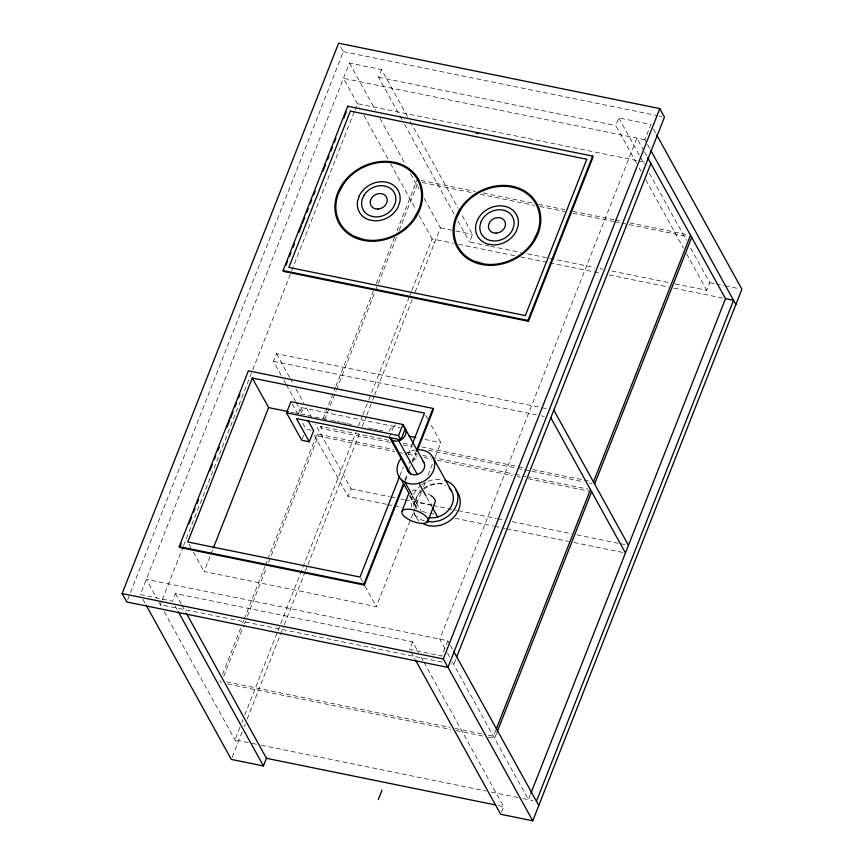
<?xml version="1.0" encoding="UTF-8"?>
<svg xmlns="http://www.w3.org/2000/svg" width="864" height="864" viewBox="0 0 864 864"><rect width="100%" height="100%" fill="white"/><g stroke="black" fill="none" stroke-linecap="round" stroke-linejoin="round"><path stroke-width="0.65" stroke-dasharray="4.32 3.24" d="M127.764 599.486L343.3 51.646L339.8 45.317M407.57 116.672L381.586 69.584L349.466 63.05L140.335 594.616L172.454 601.16L175.457 593.514L412.679 641.822L418.522 652.417M161.827 600.912L160.337 604.681L443.189 662.288M162.313 599.659L183.071 546.923M183.557 545.67L291.254 271.944M291.74 270.68L354.478 111.218M354.974 109.966L357.448 103.68L644.263 162.097M401.965 119.599L378.572 77.231L381.586 69.584M281.243 375.386L273.445 361.271L276.458 353.635L540.616 407.43M421.135 492.739L376.326 606.625L204.098 571.547L210.503 555.282M210.989 554.029L212.965 549.018M298.382 413.618L300.802 407.452L400.064 427.669M302.173 439.009L303.631 435.316M222.534 674.341L240.754 628.009M242.73 622.998L243.713 620.492M244.21 619.24L264.902 566.654M265.388 565.402L267.365 560.39M267.851 559.138L317.12 433.922L393.703 449.518M323.082 418.77L335.394 387.461M335.891 386.208L373.324 291.049M376.283 283.532L394.513 237.2M396.976 230.947L417.172 179.604M223.7 676.447L243.896 625.115M244.393 623.862L245.376 621.356M247.342 616.345L266.555 567.508M268.531 562.507L318.287 436.039L317.12 433.922M389.956 442.379L321.289 428.393L322.272 425.887M324.734 419.623L336.074 390.83M336.56 389.578L374.987 291.902M375.484 290.65L396.662 236.812M399.125 230.548L417.355 184.216M239.922 727.337L234.986 739.886L250.841 743.126M241.898 722.315L242.881 719.798M244.858 714.776L277.463 631.908M277.96 630.655L356.011 432.259M358.484 425.984L362.437 415.94M362.923 414.688L368.366 400.874M368.852 399.611L409.363 296.654M409.86 295.402L411.34 291.632M411.836 290.38L432.086 238.896L453.233 243.205M232.222 757.048L242.255 731.56M244.231 726.538L245.214 724.021M247.19 718.999L283.748 626.087M284.245 624.834L304.992 572.098M305.489 570.845L307.465 565.812M307.962 564.559L359.824 432.724M362.297 426.438L366.25 416.394M366.746 415.141L372.179 401.328M372.676 400.075L374.155 396.306M374.641 395.053L412.193 299.624M415.152 292.086L440.435 227.837L424.192 198.407M386.392 504.284L348.095 496.487L351.097 488.84L315.403 424.181M389.232 437.443L393.595 426.352M489.316 246.046L469.541 242.017L472.554 234.371L460.858 213.192M399.881 475.675L403.337 466.916M408.251 454.399L412.193 444.388M404.892 480.017L407.365 473.742M409.342 468.709L410.335 466.204M412.312 461.182L415.768 452.39M405.367 480.859L407.83 474.584M412.776 462.024L416.232 453.233M423.598 486.475L425.077 482.717M428.026 475.211L432.95 462.694M435.413 456.44L440.834 442.67L430.153 423.328M412.679 641.822L409.666 649.469L441.785 656.014L447.8 640.721L146.351 579.323L156.524 597.769M636.584 163.21L615.794 125.539L618.797 117.904L650.916 124.438L644.9 139.73L646.855 143.273M455.738 659.437L453.762 664.438L451.116 663.898M495.882 730.015L493.42 736.268L484.175 734.389M496.552 733.374L494.586 738.385L485.341 736.506M501.498 812.074L503.636 806.62L423.716 661.835M675.13 283.889L706.763 290.336L709.765 282.69L690.271 247.374M530.377 794.642L528.401 799.654L452.488 662.137M343.3 51.646L657.86 115.722M659.178 115.981L661.824 116.521M378.572 77.231L615.794 125.539M644.9 139.73L343.451 78.332L359.392 107.212M421.135 180.414L475.276 191.441M483.203 193.05L533.38 203.267M538.661 204.347L565.067 209.725M572.994 211.345L613.926 219.683M615.254 219.942L621.853 221.292M629.78 222.901L687.884 234.738M422.302 182.52L472.478 192.748M480.406 194.357L534.546 205.384M539.827 206.464L564.916 211.572M572.843 213.181L613.775 221.519M615.092 221.789L620.384 222.869M621.702 223.139L687.722 236.585M440.435 227.837L454.561 230.71M455.846 230.969L472.554 234.371M709.765 282.69L714.906 283.738M716.191 283.997L723.902 285.563M725.188 285.833L739.314 288.706M490.633 246.316L520.938 252.482M527.526 253.832L548.618 258.12M549.936 258.39L594.745 267.516M600.016 268.596L602.651 269.125M611.874 271.004L669.859 282.82M458.525 244.274L515.354 255.852M520.646 256.932L548.402 262.58M549.72 262.85L601.268 273.348M609.196 274.968L668.671 287.086M673.963 288.155L724.183 298.382M541.933 407.7L547.214 408.78M273.445 361.271L536.285 414.806M541.566 415.886L544.212 416.416M290.952 412.15L293.587 412.679M294.894 412.949L298.847 413.748M300.154 414.018L330.394 420.174M331.711 420.444L335.653 421.254M336.971 421.513L340.913 422.323M342.23 422.593L346.172 423.392M347.49 423.662L351.432 424.462M368.518 427.939L372.47 428.749M373.777 429.019L377.73 429.818M379.037 430.088L382.99 430.888M425.056 439.463L440.834 442.67M388.789 440.262L320.123 426.276L321.289 428.393M403.315 443.221L412.56 445.111M421.805 446.99L516.877 466.355M518.206 466.625L524.804 467.964M532.732 469.584L582.908 479.801M584.226 480.071L590.836 481.41M403.164 445.068L412.409 446.947M428.252 450.176L516.726 468.202M518.044 468.461L523.336 469.541M524.653 469.811L584.075 481.918M589.356 482.987L592.002 483.527M311.105 430.186L306.05 429.149L301.633 421.146M406.912 452.207L417.474 454.367M422.755 455.436L430.682 457.056M432 457.326L513.875 474.001M515.192 474.271L525.755 476.42M527.083 476.69L587.822 489.056M318.287 436.039L394.87 451.634M400.151 452.714L402.797 453.244M408.078 454.324L417.323 456.203M423.922 457.553L431.849 459.162M437.13 460.242L512.395 475.567M517.687 476.647L520.322 477.187M528.25 478.796L588.989 491.173M351.097 488.84L389.405 496.638M390.722 496.908L396.004 497.988M401.285 499.068L403.931 499.597M405.248 499.867L431.665 505.256M432.983 505.516L456.764 510.365M458.082 510.635L496.379 518.432M497.707 518.702L502.988 519.782M512.233 521.662L571.666 533.768M576.947 534.838L619.218 543.445M620.536 543.715L625.817 544.795M387.709 504.554L393.001 505.634M394.319 505.904L402.246 507.514M422.053 511.553L428.652 512.892M429.98 513.162L433.944 513.972M455.069 518.27L493.376 526.079M494.694 526.349L505.267 528.498M506.585 528.768L568.663 541.404M573.944 542.484L622.814 552.442M226.67 681.944L449.842 727.402M455.123 728.471L482.857 734.119M227.837 684.061L451.008 729.508M456.289 730.588L484.024 736.236M252.169 743.386L260.096 745.006M261.414 745.276L486.108 791.035M491.4 792.115L517.828 797.494M523.12 798.574L532.991 800.582M498.366 805.54L503.636 806.62M424.202 520.776L420.973 519.664L416.513 516.499A24.224 20.336 -28.9 0 1 413.284 512.266L415.616 516.499M419.008 520.841L418.846 520.733A24.224 20.336 -28.9 0 1 413.834 511.466M653.519 129.146L656.111 133.855M647.514 144.45L650.117 149.17M643.874 150.768L636.876 138.089L439.765 639.09L444.863 648.302M644.512 151.924L647.05 156.535M618.797 117.904L639.598 155.563M640.246 156.74L644.144 163.804M649.339 173.221L686.372 240.311M639.187 167.918L641.131 171.45M645.678 179.69L683.37 247.957M686.621 253.843L706.763 290.336M410.173 121.381L458.255 208.483M404.568 124.308L454.604 214.942M457.844 220.828L469.541 242.017M349.466 63.05L375.462 110.128M380.009 118.368L405.346 164.268M410.54 173.686L418.997 188.989M363.938 115.441L389.902 162.475M390.55 163.652L415.865 209.498M419.105 215.384L434.419 243.119M425.758 415.368L427.648 418.781M426.708 497.2L431.86 506.531M412.679 496.152L421.038 511.304M410.368 495.947L417.452 508.766M409.698 496.033L416.772 508.853M447.8 640.721L449.755 644.263M450.403 645.451L452.358 648.994M447.401 652.914L449.95 657.526M276.458 353.635L289.44 377.147M290.088 378.324L293.328 384.199M295.931 388.908L303.718 403.013M306.31 407.711L310.856 415.94M300.802 407.452L304.646 414.428M283.835 380.084L285.779 383.616M286.427 384.793L295.52 401.252M296.168 402.43L302.659 414.18M314.334 435.348L348.095 496.487M292.162 403.974L297.205 413.132M421.124 657.126L423.068 660.658M410.962 651.823L414.86 658.886M360.623 578.189L362.513 581.602M365.018 586.148L376.326 606.625M189.022 544.244L190.912 547.657M193.417 552.215L204.098 571.547M175.457 593.514L181.3 604.109M181.958 605.286L185.857 612.349M220.072 680.594L221.238 682.711M175.046 605.869L177.649 610.578M159.073 602.37L161.644 607.036M164.236 611.734L237.319 744.12M142.927 599.324L145.53 604.033M413.618 506.002A24.224 20.336 -28.9 0 1 422.032 490.633M423.997 489.067A24.224 20.336 -28.9 0 1 445.079 484.078M411.502 507.244A24.224 20.336 -28.9 0 1 412.668 496.228M413.64 494.078A24.224 20.336 -28.9 0 1 419.699 486.41M421.664 484.834A24.224 20.336 -28.9 0 1 442.746 479.855M416.945 509.058A19.505 16.384 -28.9 0 1 422.593 489.186M423.565 488.387A19.505 16.384 -28.9 0 1 445.489 485.406M404.903 454.583A19.505 16.384 -28.9 0 1 415.249 450.004M408.737 463.234A9.115 7.646 -28.9 0 1 410.303 461.516M412.247 460.156A9.115 7.646 -28.9 0 1 418.975 459.043M388.994 431.406A9.115 7.646 -28.9 0 1 395.788 425.455M432.054 504.079A13.889 5.562 20.4 0 1 409.676 495.288M412.204 490.309A13.889 5.562 20.4 0 1 421.222 491.065M427.907 493.69A13.889 5.562 20.4 0 1 429.872 494.824"/><path stroke-width="1.3" d="M402.116 511.196L408.769 493.312M427.939 521.348A13.889 5.562 20.4 0 0 410.756 509.414A13.889 5.562 20.4 0 0 406.382 518.054A13.889 5.562 20.4 0 0 427.939 521.348L435.046 502.265A13.889 5.562 20.4 0 0 430.769 495.407M122.116 593.546L338.634 43.2L659.804 108.616L664.47 117.061L447.952 667.408L126.781 601.992L122.116 593.546L443.286 658.951L447.952 667.408M283.079 270.562L347.728 106.229L592.628 156.103L593.093 156.946L528.433 321.289L283.543 271.404L283.079 270.562L527.969 320.436L528.433 321.289M286.006 265.129L287.485 261.371M289.462 256.349L290.941 252.59M292.918 247.568L294.397 243.81M298.847 232.513L301.309 226.249M302.292 223.733L304.765 217.469M306.742 212.447L308.221 208.678M310.198 203.666L311.677 199.897M313.654 194.886L315.133 191.117M323.028 171.05L325.49 164.776M327.467 159.754L328.946 155.995M330.923 150.973L332.402 147.215M334.379 142.193L335.858 138.434M343.753 118.357L346.226 112.082M403.877 484.628L364.36 585.09L179.68 547.474L179.215 546.631L248.389 370.829L433.058 408.434L433.523 409.288L417.215 450.727M179.68 547.474L181.17 543.704M189.076 523.616L191.538 517.342M193.514 512.309L195.005 508.55M196.981 503.528L198.461 499.759M209.822 470.88L212.296 464.594M214.272 459.572L215.752 455.803M217.728 450.781L219.208 447.012M227.113 426.924L229.586 420.649M230.569 418.133L233.042 411.858M235.019 406.836L236.498 403.067M238.475 398.045L239.954 394.276M412.69 443.135L424.505 413.089L252.277 378.011L187.769 541.976L359.996 577.055L399.395 476.928M213.451 547.776L268.607 407.592L252.277 378.011M307.854 420.239L313.632 430.693L309.269 441.785L301.698 440.24L286.535 412.776L290.898 401.684L402.905 424.505L423.9 462.532M146.178 605.21L231.304 759.402L263.423 765.947L266.425 758.3L186.505 613.526M389.232 437.443L392.126 440.219A9.115 7.646 -28.9 0 0 398.682 440.705L400.874 439.808L398.542 435.586L402.905 424.505M309.269 441.785L296.438 418.543L400.874 439.808L405.238 428.728M364.36 585.09L363.895 584.237L403.412 483.786M416.264 451.138L433.058 408.434M527.969 320.436L592.628 156.103M378.335 799.492L382.028 790.106M443.286 658.951L659.804 108.616M456.721 656.932L650.873 163.447M496.368 728.762L590.468 489.596M593.471 481.95L690.52 235.278M497.048 732.121L591.635 491.713M594.637 484.067L691.686 237.384M530.863 793.39L725.512 298.652L647.687 157.68M536.436 801.284L733.536 300.294L725.512 298.652M415.519 660.064L500.634 814.255L532.753 820.8L741.884 289.235L656.77 135.032M426.352 521.521L432.302 521.964L438.394 520.96A24.224 20.336 -28.9 0 0 457.672 500.71A24.224 20.336 -28.9 0 0 444.992 480.427M475.913 133.078L478.548 133.618M268.607 407.592L288.328 411.61M409.277 436.244L415.854 437.584M286.535 412.776L398.542 435.586M179.215 546.631L363.895 584.237M266.425 758.3L495.731 805M423.306 523.886L428.684 525.744L434.635 526.198L440.726 525.182A24.224 20.336 -28.9 0 0 455.857 490.061M390.442 439.031L409.104 472.835L410.778 474.023A9.115 7.646 -28.9 0 0 422.323 471.431A9.115 7.646 -28.9 0 0 422.68 460.933M400.572 459.076A19.505 16.384 -28.9 0 0 401.36 479.628L404.957 482.166L412.031 494.986M650.765 150.358L735.869 304.517M553.824 410.119L628.463 545.335M550.811 417.766L625.45 552.982M347.728 106.229L348.192 107.071M433.026 457.553L451.688 491.357M398.682 440.705L417.344 474.509M418.986 483.214L426.071 496.033M432.497 507.686L437.648 517.018M392.126 440.219L410.778 474.023M401.36 479.628L409.082 493.614M453.665 651.348L538.769 805.518M447.628 666.608L532.753 820.8M178.297 611.755L263.423 765.947M449.086 487.955A19.505 16.384 -28.9 0 1 450.22 508A19.505 16.384 -28.9 0 1 429.116 517.666M417.712 449.744A19.505 16.384 -28.9 0 1 433.523 470.48A19.505 16.384 -28.9 0 1 404.957 482.166M409.104 472.835A9.115 7.646 -28.9 0 1 407.225 469.357M404.017 427.129A9.115 7.646 -28.9 0 1 400.874 439.808M481.259 221.281L480.017 225.32A17.766 14.926 -28.9 0 0 490.093 240.462L494.392 241.002A17.766 14.926 -28.9 0 0 512.676 229.468L513.918 225.418A17.766 14.926 -28.9 0 0 501.725 209.876A17.766 14.926 -28.9 0 0 481.259 221.281M359.316 195.707L357.631 200.75A22.216 18.652 -28.9 0 0 369.652 220.018L374.987 220.828A22.216 18.652 -28.9 0 0 398.153 206.874L399.838 201.841A22.216 18.652 -28.9 0 0 385.204 181.991A22.216 18.652 -28.9 0 0 359.316 195.707M477.598 219.694L475.88 224.726A22.216 18.652 -28.9 0 0 487.793 244.069L493.117 244.901A22.216 18.652 -28.9 0 0 516.337 231.055L518.054 226.022A22.216 18.652 -28.9 0 0 503.539 206.096A22.216 18.652 -28.9 0 0 477.598 219.694M350.363 111.089L288.868 267.408L525.334 315.565L586.829 159.257L350.363 111.089M364.079 195.221L362.275 199.152A17.766 14.926 -28.9 0 0 369.824 215.698L373.918 216.778A17.766 14.926 -28.9 0 0 393.379 207.36L395.194 203.429A17.766 14.926 -28.9 0 0 385.657 186.214A17.766 14.926 -28.9 0 0 364.079 195.221M460.685 209.639L456.008 219.434A44.431 37.303 -28.9 0 0 474.131 261.144L484.294 264.006A44.431 37.303 -28.9 0 0 533.25 241.099L537.916 231.304A44.431 37.303 -28.9 0 0 514.868 187.844A44.431 37.303 -28.9 0 0 460.685 209.639M343.71 183.686L338.504 193.32A44.431 37.303 -28.9 0 0 354.002 236.185L363.917 239.555A44.431 37.303 -28.9 0 0 413.748 218.894L418.964 209.261A44.431 37.303 -28.9 0 0 398.682 164.398A44.431 37.303 -28.9 0 0 343.71 183.686M492.739 265.28A45.425 38.146 -28.9 0 0 536.868 203.656A45.425 38.146 -28.9 0 0 461.29 207.176A45.425 38.146 -28.9 0 0 492.739 265.28M374.512 241.207A45.425 38.146 -28.9 0 0 418.63 179.572A45.425 38.146 -28.9 0 0 343.062 183.103A45.425 38.146 -28.9 0 0 374.512 241.207M377.914 209.045A8.824 7.409 -28.9 0 0 386.478 197.068A8.824 7.409 -28.9 0 0 371.801 197.759A8.824 7.409 -28.9 0 0 377.914 209.045M496.141 233.129A8.834 7.42 -28.9 0 0 504.727 221.152A8.834 7.42 -28.9 0 0 490.028 221.832A8.834 7.42 -28.9 0 0 496.141 233.129"/></g></svg>
